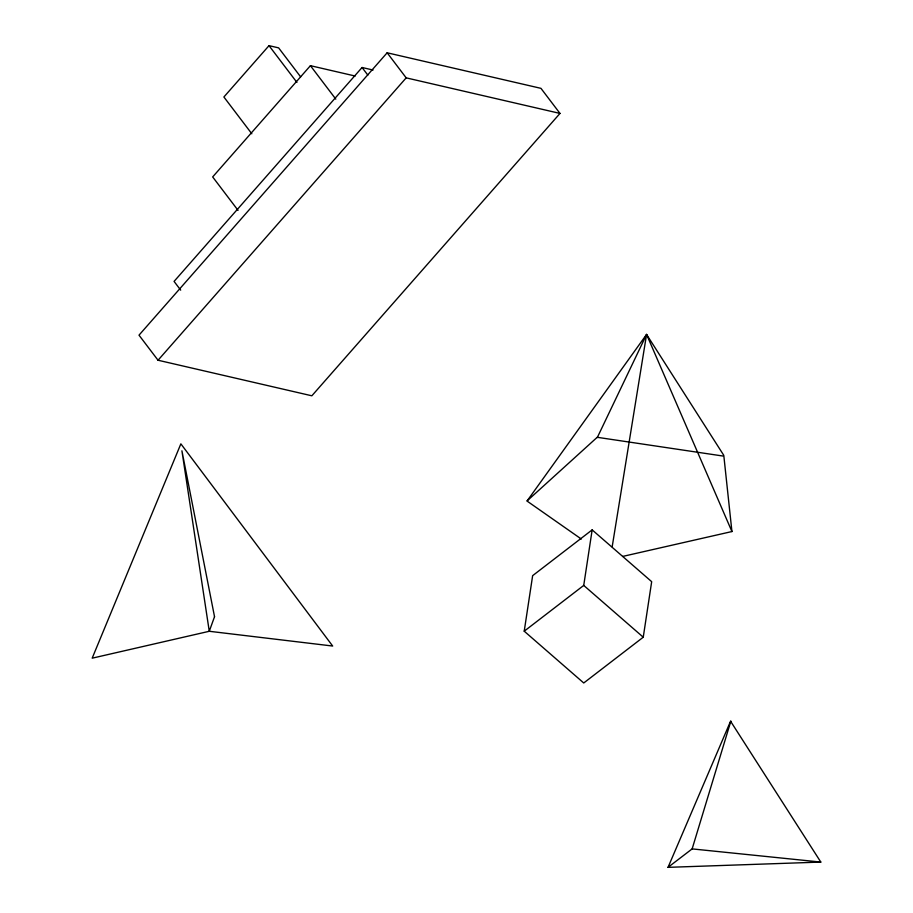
<?xml version="1.0" encoding="UTF-8"?>
<svg xmlns="http://www.w3.org/2000/svg" width="913" height="913" viewBox="0 0 913 913"><rect width="100%" height="100%" fill="white"/><g stroke="black" fill="none" stroke-linecap="round" stroke-linejoin="round"><path stroke-width="1.37" d="M524.222 631.191L532.644 575.658L592.16 529.882L651.677 581.672L643.254 637.206L583.738 682.981L524.222 631.191L583.738 585.416L592.16 529.882M612.189 546.75L646.575 334.443L723.781 455.336M668.031 867.35L730.571 721.224L820.821 862.077L668.031 867.35L692.145 848.896L730.879 721.076M597.273 437.589L646.575 334.443L731.929 531.549L622.677 556.428M527.223 500.769L646.575 334.443M300.628 76.852L278.625 47.875L269.015 45.65L223.89 96.995L251.817 133.766M355.157 76.03L310.42 65.679L212.672 176.928L238.053 210.355M373.04 70.039L362.062 67.494L174.075 281.409L180.694 290.14M387.146 52.783L139.004 335.162L158.04 360.236L311.847 395.797L559.989 113.417L540.953 88.344L387.146 52.783L406.182 77.856L559.989 113.417M158.04 360.236L406.182 77.856M692.145 848.896L820.821 862.077M581.319 539.035L526.972 501.009L597.205 437.293L723.872 456.169L731.929 531.549M583.738 585.416L643.254 637.206M362.062 67.494L367.848 75.128M310.42 65.679L335.801 99.118M269.015 45.65L296.93 82.421M214.532 616.72L209.271 631.282L92.179 658.182L180.865 443.844L332.674 646.039L209.271 631.282L181.915 450.794L214.532 616.72"/></g></svg>
